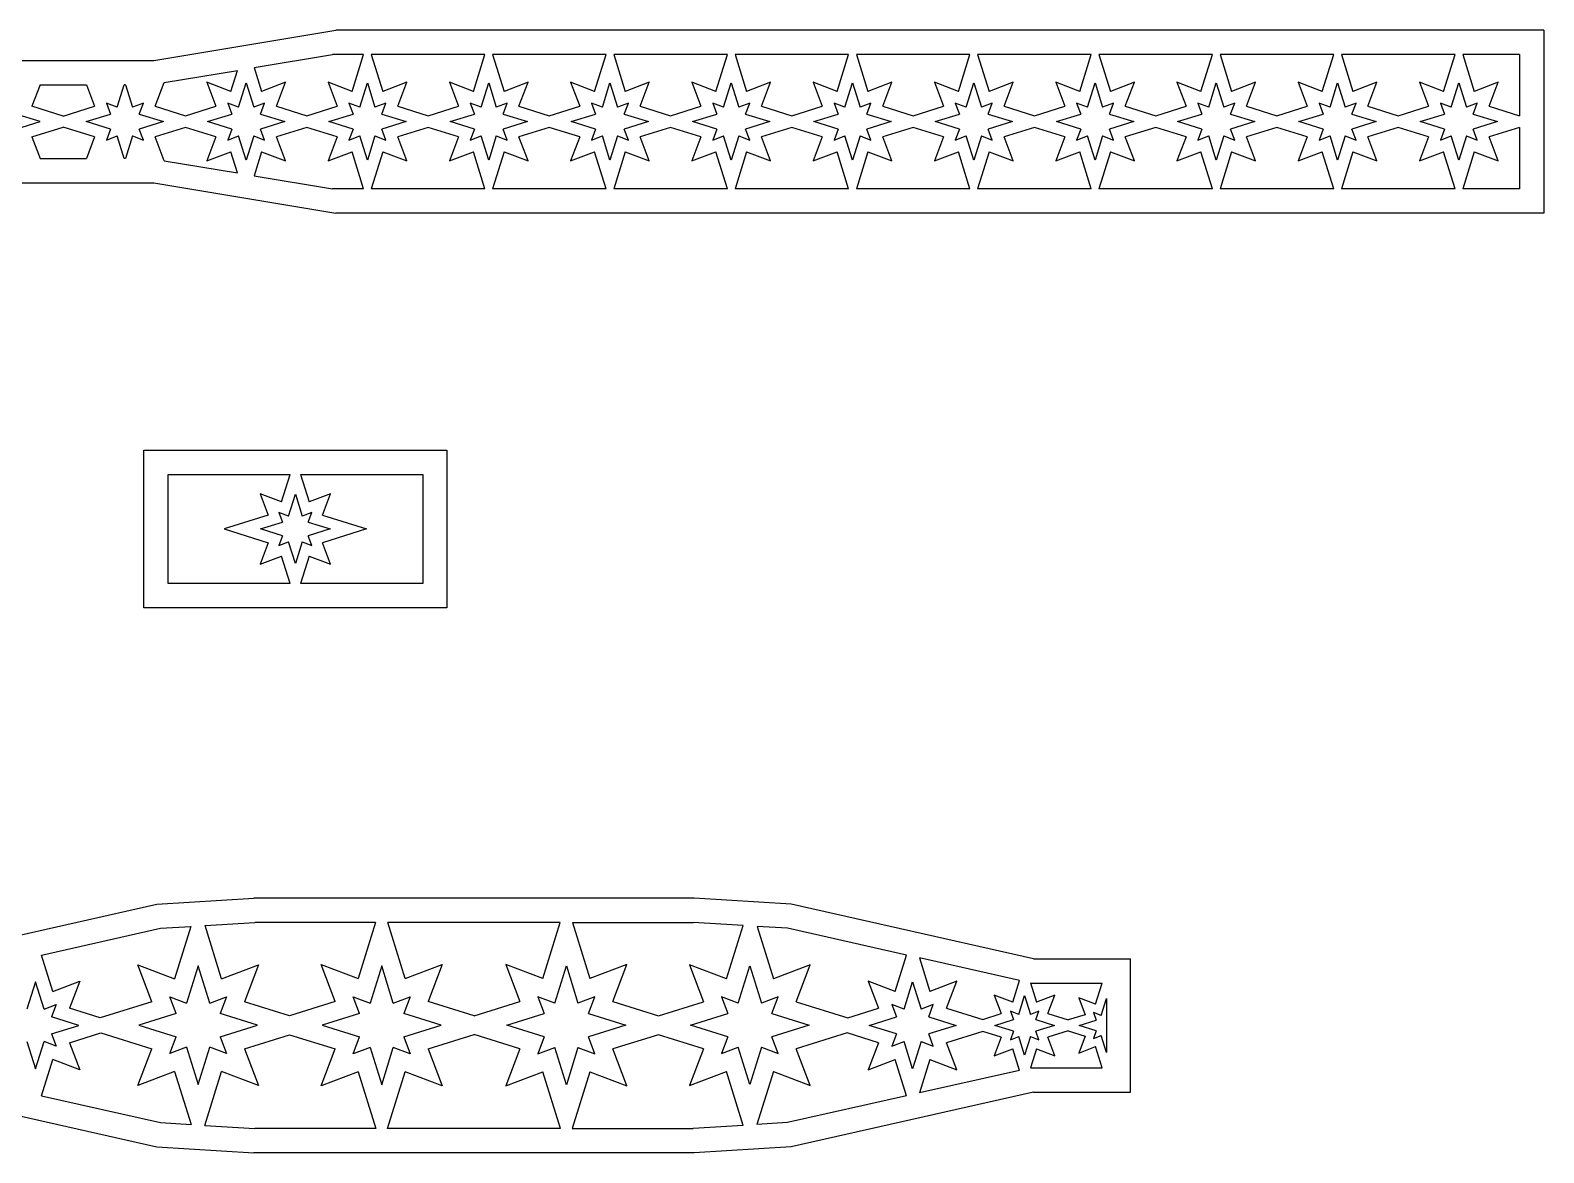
# Model space of a CAD drawing. Extents: x -615 to -368, y 28 to 120.
# Drawn here: x -493 to -368.2, y 27.7 to 120.2 of the extents above; entities that cross this region are included whole.
import ezdxf

# ---------------------------------------------------------------- set-up
doc = ezdxf.new("R2010")
doc.units = 0
doc.layers.get('0').update_dxf_attribs({"linetype": 'CONTINUOUS'})

msp = doc.modelspace()

# ---------------------------------------------------------------- linework, layer by layer
for p, q in [((-482.785382, 117.739617), (-467.785382, 120.239617)), ((-368.176185, 120.239617), (-467.785382, 120.239617)), ((-368.176185, 120.242163), (-368.176185, 105.167538)), ((-497.732513, 117.739617), (-482.785382, 117.739617)), ((-474.524717, 117.165298), (-468.063327, 118.242196)), ((-465.492343, 118.242197), (-468.063327, 118.242196)), ((-466.43934, 115.200783), (-465.492343, 118.242197)), ((-464.860028, 118.242197), (-463.91303, 115.200783)), ((-455.492342, 118.242197), (-464.860028, 118.242197)), ((-456.43934, 115.200783), (-455.492342, 118.242197)), ((-454.860028, 118.242197), (-453.91303, 115.200783)), ((-445.492343, 118.242196), (-454.860028, 118.242196)), ((-446.43934, 115.200783), (-445.492343, 118.242196)), ((-435.492343, 118.242197), (-444.860028, 118.242196)), ((-444.860028, 118.242196), (-443.91303, 115.200783)), ((-436.43934, 115.200783), (-435.492343, 118.242197)), ((-434.860028, 118.242197), (-433.91303, 115.200783)), ((-425.492343, 118.242196), (-434.860028, 118.242196)), ((-426.43934, 115.200783), (-425.492343, 118.242196)), ((-415.492343, 118.242197), (-424.860028, 118.242196)), ((-424.860028, 118.242196), (-423.91303, 115.200783)), ((-416.43934, 115.200783), (-415.492343, 118.242197)), ((-405.492342, 118.242197), (-414.860028, 118.242197)), ((-414.860028, 118.242197), (-413.91303, 115.200783)), ((-406.43934, 115.200783), (-405.492342, 118.242197)), ((-404.860028, 118.242197), (-403.91303, 115.200783)), ((-395.492343, 118.242196), (-404.860028, 118.242196)), ((-396.43934, 115.200783), (-395.492343, 118.242196)), ((-385.492343, 118.242197), (-394.860028, 118.242196)), ((-394.860028, 118.242196), (-393.91303, 115.200783)), ((-386.43934, 115.200783), (-385.492343, 118.242197)), ((-375.492342, 118.242197), (-384.860028, 118.242197)), ((-384.860028, 118.242197), (-383.91303, 115.200783)), ((-376.43934, 115.200783), (-375.492342, 118.242197)), ((-374.860028, 118.242197), (-373.91303, 115.200783)), ((-370.176185, 118.242197), (-374.860028, 118.242197)), ((-370.176185, 118.242197), (-370.176185, 113.189196)), ((-481.938903, 115.9296), (-475.89897, 116.936256)), ((-476.43934, 115.200783), (-475.89897, 116.936256)), ((-474.524717, 117.165298), (-473.91303, 115.200783)), ((-492.175435, 115.742163), (-492.84705, 113.969278)), ((-492.175435, 115.742163), (-488.342461, 115.742163)), ((-488.342461, 115.742163), (-487.670846, 113.969278)), ((-485.800322, 113.889357), (-485.223418, 115.742163)), ((-485.128952, 115.742163), (-485.223418, 115.742163)), ((-485.128952, 115.742163), (-484.552048, 113.889357)), ((-482.681525, 113.969278), (-481.938903, 115.9296)), ((-478.421886, 115.951824), (-477.670846, 113.969278)), ((-476.43934, 115.200783), (-478.421886, 115.951824)), ((-475.800322, 113.889357), (-475.176185, 115.893859)), ((-475.176185, 115.893859), (-474.552048, 113.889357)), ((-471.930484, 115.951824), (-473.91303, 115.200783)), ((-472.681525, 113.969278), (-471.930484, 115.951824)), ((-466.43934, 115.200783), (-468.421886, 115.951824)), ((-468.421886, 115.951824), (-467.670846, 113.969278)), ((-465.800322, 113.889357), (-465.176185, 115.893859)), ((-465.176185, 115.893859), (-464.552048, 113.889357)), ((-461.930484, 115.951824), (-463.91303, 115.200783)), ((-462.681525, 113.969278), (-461.930484, 115.951824)), ((-456.43934, 115.200783), (-458.421886, 115.951824)), ((-458.421886, 115.951824), (-457.670846, 113.969278)), ((-455.800322, 113.889357), (-455.176185, 115.893859)), ((-455.176185, 115.893859), (-454.552048, 113.889357)), ((-451.930484, 115.951824), (-453.91303, 115.200783)), ((-452.681525, 113.969278), (-451.930484, 115.951824)), ((-446.43934, 115.200783), (-448.421886, 115.951824)), ((-448.421886, 115.951824), (-447.670846, 113.969278)), ((-445.800322, 113.889357), (-445.176185, 115.893859)), ((-445.176185, 115.893859), (-444.552048, 113.889357)), ((-441.930484, 115.951824), (-443.91303, 115.200783)), ((-442.681525, 113.969278), (-441.930484, 115.951824)), ((-436.43934, 115.200783), (-438.421886, 115.951824)), ((-438.421886, 115.951824), (-437.670846, 113.969278)), ((-435.800322, 113.889357), (-435.176185, 115.893859)), ((-435.176185, 115.893859), (-434.552048, 113.889357)), ((-431.930484, 115.951824), (-433.91303, 115.200783)), ((-432.681525, 113.969278), (-431.930484, 115.951824)), ((-426.43934, 115.200783), (-428.421886, 115.951824)), ((-428.421886, 115.951824), (-427.670846, 113.969278)), ((-425.800322, 113.889357), (-425.176185, 115.893859)), ((-425.176185, 115.893859), (-424.552048, 113.889357)), ((-421.930484, 115.951824), (-423.91303, 115.200783)), ((-422.681525, 113.969278), (-421.930484, 115.951824)), ((-416.43934, 115.200783), (-418.421886, 115.951824)), ((-418.421886, 115.951824), (-417.670846, 113.969278)), ((-415.800322, 113.889357), (-415.176185, 115.893859)), ((-415.176185, 115.893859), (-414.552048, 113.889357)), ((-411.930484, 115.951824), (-413.91303, 115.200783)), ((-412.681525, 113.969278), (-411.930484, 115.951824)), ((-408.421886, 115.951824), (-407.670846, 113.969278)), ((-406.43934, 115.200783), (-408.421886, 115.951824)), ((-405.800322, 113.889357), (-405.176185, 115.893859)), ((-405.176185, 115.893859), (-404.552048, 113.889357)), ((-401.930484, 115.951824), (-403.91303, 115.200783)), ((-402.681525, 113.969278), (-401.930484, 115.951824)), ((-398.421886, 115.951824), (-397.670846, 113.969278)), ((-396.43934, 115.200783), (-398.421886, 115.951824)), ((-395.800322, 113.889357), (-395.176185, 115.893859)), ((-395.176185, 115.893859), (-394.552048, 113.889357)), ((-391.930484, 115.951824), (-393.91303, 115.200783)), ((-392.681525, 113.969278), (-391.930484, 115.951824)), ((-388.421886, 115.951824), (-387.670846, 113.969278)), ((-386.43934, 115.200783), (-388.421886, 115.951824)), ((-385.800322, 113.889357), (-385.176185, 115.893859)), ((-385.176185, 115.893859), (-384.552048, 113.889357)), ((-381.930484, 115.951824), (-383.91303, 115.200783)), ((-382.681525, 113.969278), (-381.930484, 115.951824)), ((-376.43934, 115.200783), (-378.421886, 115.951824)), ((-378.421886, 115.951824), (-377.670846, 113.969278)), ((-375.800322, 113.889357), (-375.176185, 115.893859)), ((-375.176185, 115.893859), (-374.552048, 113.889357)), ((-371.930484, 115.951824), (-373.91303, 115.200783)), ((-372.681525, 113.969278), (-371.930484, 115.951824)), ((-490.258948, 113.163427), (-492.84705, 113.969278)), ((-490.258948, 113.163427), (-487.670846, 113.969278)), ((-486.700387, 114.230325), (-486.359419, 113.33026)), ((-485.800322, 113.889357), (-486.700387, 114.230325)), ((-483.651983, 114.230325), (-484.552048, 113.889357)), ((-483.992952, 113.33026), (-483.651983, 114.230325)), ((-482.681525, 113.969278), (-480.176185, 113.189196)), ((-480.176185, 113.189196), (-477.670846, 113.969278)), ((-475.800322, 113.889357), (-476.700387, 114.230325)), ((-476.700387, 114.230325), (-476.359419, 113.33026)), ((-473.651983, 114.230325), (-474.552048, 113.889357)), ((-473.992952, 113.33026), (-473.651983, 114.230325)), ((-472.681525, 113.969278), (-470.176185, 113.189196)), ((-470.176185, 113.189196), (-467.670846, 113.969278)), ((-465.800322, 113.889357), (-466.700387, 114.230325)), ((-466.700387, 114.230325), (-466.359419, 113.33026)), ((-463.651983, 114.230325), (-464.552048, 113.889357)), ((-463.992952, 113.33026), (-463.651983, 114.230325)), ((-462.681525, 113.969278), (-460.176185, 113.189196)), ((-460.176185, 113.189196), (-457.670846, 113.969278)), ((-455.800322, 113.889357), (-456.700387, 114.230325)), ((-456.700387, 114.230325), (-456.359419, 113.33026)), ((-453.651983, 114.230325), (-454.552048, 113.889357)), ((-453.992952, 113.33026), (-453.651983, 114.230325)), ((-452.681525, 113.969278), (-450.176185, 113.189196)), ((-450.176185, 113.189196), (-447.670846, 113.969278)), ((-446.700387, 114.230325), (-446.359419, 113.33026)), ((-445.800322, 113.889357), (-446.700387, 114.230325)), ((-443.651983, 114.230325), (-444.552048, 113.889357)), ((-443.992952, 113.33026), (-443.651983, 114.230325)), ((-442.681525, 113.969278), (-440.176185, 113.189196)), ((-440.176185, 113.189196), (-437.670846, 113.969278)), ((-436.700387, 114.230325), (-436.359419, 113.33026)), ((-435.800322, 113.889357), (-436.700387, 114.230325)), ((-433.651983, 114.230325), (-434.552048, 113.889357)), ((-433.992952, 113.33026), (-433.651983, 114.230325)), ((-432.681525, 113.969278), (-430.176185, 113.189196)), ((-430.176185, 113.189196), (-427.670846, 113.969278)), ((-426.700387, 114.230325), (-426.359419, 113.33026)), ((-425.800322, 113.889357), (-426.700387, 114.230325)), ((-423.651983, 114.230325), (-424.552048, 113.889357)), ((-423.992952, 113.33026), (-423.651983, 114.230325)), ((-422.681525, 113.969278), (-420.176185, 113.189196)), ((-420.176185, 113.189196), (-417.670846, 113.969278)), ((-416.700387, 114.230325), (-416.359419, 113.33026)), ((-415.800322, 113.889357), (-416.700387, 114.230325)), ((-413.651983, 114.230325), (-414.552048, 113.889357)), ((-413.992952, 113.33026), (-413.651983, 114.230325)), ((-412.681525, 113.969278), (-410.176185, 113.189196)), ((-410.176185, 113.189196), (-407.670846, 113.969278)), ((-406.700387, 114.230325), (-406.359419, 113.33026)), ((-405.800322, 113.889357), (-406.700387, 114.230325)), ((-403.651983, 114.230325), (-404.552048, 113.889357)), ((-403.992952, 113.33026), (-403.651983, 114.230325)), ((-402.681525, 113.969278), (-400.176185, 113.189196)), ((-400.176185, 113.189196), (-397.670846, 113.969278)), ((-395.800322, 113.889357), (-396.700387, 114.230325)), ((-396.700387, 114.230325), (-396.359419, 113.33026)), ((-393.651983, 114.230325), (-394.552048, 113.889357)), ((-393.992952, 113.33026), (-393.651983, 114.230325)), ((-392.681525, 113.969278), (-390.176185, 113.189196)), ((-390.176185, 113.189196), (-387.670846, 113.969278)), ((-385.800322, 113.889357), (-386.700387, 114.230325)), ((-386.700387, 114.230325), (-386.359419, 113.33026)), ((-383.651983, 114.230325), (-384.552048, 113.889357)), ((-383.992952, 113.33026), (-383.651983, 114.230325)), ((-382.681525, 113.969278), (-380.176185, 113.189196)), ((-380.176185, 113.189196), (-377.670846, 113.969278)), ((-375.800322, 113.889357), (-376.700387, 114.230325)), ((-376.700387, 114.230325), (-376.359419, 113.33026)), ((-373.651983, 114.230325), (-374.552048, 113.889357)), ((-373.992952, 113.33026), (-373.651983, 114.230325)), ((-372.681525, 113.969278), (-370.176185, 113.189196)), ((-492.153975, 112.706123), (-494.158477, 113.33026)), ((-494.158477, 112.081986), (-492.153975, 112.706123)), ((-488.363921, 112.706123), (-486.359419, 113.33026)), ((-486.359419, 112.081986), (-488.363921, 112.706123)), ((-483.992952, 113.33026), (-481.98845, 112.706123)), ((-481.98845, 112.706123), (-483.992952, 112.081986)), ((-478.363921, 112.706123), (-476.359419, 113.33026)), ((-476.359419, 112.081986), (-478.363921, 112.706123)), ((-473.992952, 113.33026), (-471.98845, 112.706123)), ((-471.98845, 112.706123), (-473.992952, 112.081986)), ((-468.363921, 112.706123), (-466.359419, 113.33026)), ((-466.359419, 112.081986), (-468.363921, 112.706123)), ((-463.992952, 113.33026), (-461.98845, 112.706123)), ((-461.98845, 112.706123), (-463.992952, 112.081986)), ((-458.363921, 112.706123), (-456.359419, 113.33026)), ((-456.359419, 112.081986), (-458.363921, 112.706123)), ((-453.992952, 113.33026), (-451.98845, 112.706123)), ((-451.98845, 112.706123), (-453.992952, 112.081986)), ((-448.363921, 112.706123), (-446.359419, 113.33026)), ((-446.359419, 112.081986), (-448.363921, 112.706123)), ((-443.992952, 113.33026), (-441.98845, 112.706123)), ((-441.98845, 112.706123), (-443.992952, 112.081986)), ((-438.363921, 112.706123), (-436.359419, 113.33026)), ((-436.359419, 112.081986), (-438.363921, 112.706123)), ((-433.992952, 113.33026), (-431.98845, 112.706123)), ((-431.98845, 112.706123), (-433.992952, 112.081986)), ((-428.363921, 112.706123), (-426.359419, 113.33026)), ((-426.359419, 112.081986), (-428.363921, 112.706123)), ((-423.992952, 113.33026), (-421.98845, 112.706123)), ((-421.98845, 112.706123), (-423.992952, 112.081986)), ((-418.363921, 112.706123), (-416.359419, 113.33026)), ((-416.359419, 112.081986), (-418.363921, 112.706123)), ((-413.992952, 113.33026), (-411.98845, 112.706123)), ((-411.98845, 112.706123), (-413.992952, 112.081986)), ((-408.363921, 112.706123), (-406.359419, 113.33026)), ((-406.359419, 112.081986), (-408.363921, 112.706123)), ((-403.992952, 113.33026), (-401.98845, 112.706123)), ((-401.98845, 112.706123), (-403.992952, 112.081986)), ((-398.363921, 112.706123), (-396.359419, 113.33026)), ((-396.359419, 112.081986), (-398.363921, 112.706123)), ((-393.992952, 113.33026), (-391.98845, 112.706123)), ((-391.98845, 112.706123), (-393.992952, 112.081986)), ((-388.363921, 112.706123), (-386.359419, 113.33026)), ((-386.359419, 112.081986), (-388.363921, 112.706123)), ((-383.992952, 113.33026), (-381.98845, 112.706123)), ((-381.98845, 112.706123), (-383.992952, 112.081986)), ((-378.363921, 112.706123), (-376.359419, 113.33026)), ((-376.359419, 112.081986), (-378.363921, 112.706123)), ((-373.992952, 113.33026), (-371.98845, 112.706123)), ((-371.98845, 112.706123), (-373.992952, 112.081986)), ((-492.84705, 111.442968), (-490.258948, 112.24882)), ((-492.84705, 111.442968), (-492.175435, 109.670084)), ((-487.670846, 111.442968), (-490.258948, 112.24882)), ((-487.670846, 111.442968), (-488.342461, 109.670084)), ((-486.359419, 112.081986), (-486.700387, 111.181921)), ((-486.700387, 111.181921), (-485.800322, 111.52289)), ((-485.223418, 109.670084), (-485.800322, 111.52289)), ((-484.552048, 111.52289), (-485.128952, 109.670084)), ((-484.552048, 111.52289), (-483.651983, 111.181921)), ((-483.651983, 111.181921), (-483.992952, 112.081986)), ((-480.176185, 112.22305), (-482.681525, 111.442968)), ((-481.938903, 109.482646), (-482.681525, 111.442968)), ((-477.670846, 111.442968), (-480.176185, 112.22305)), ((-477.670846, 111.442968), (-478.421886, 109.460422)), ((-476.359419, 112.081986), (-476.700387, 111.181921)), ((-476.700387, 111.181921), (-475.800322, 111.52289)), ((-475.176185, 109.518388), (-475.800322, 111.52289)), ((-474.552048, 111.52289), (-475.176185, 109.518388)), ((-474.552048, 111.52289), (-473.651983, 111.181921)), ((-473.651983, 111.181921), (-473.992952, 112.081986)), ((-470.176185, 112.22305), (-472.681525, 111.442968)), ((-471.930484, 109.460422), (-472.681525, 111.442968)), ((-467.670846, 111.442968), (-470.176185, 112.22305)), ((-467.670846, 111.442968), (-468.421886, 109.460422)), ((-466.359419, 112.081986), (-466.700387, 111.181921)), ((-466.700387, 111.181921), (-465.800322, 111.52289)), ((-465.176185, 109.518388), (-465.800322, 111.52289)), ((-464.552048, 111.52289), (-465.176185, 109.518388)), ((-464.552048, 111.52289), (-463.651983, 111.181921)), ((-463.651983, 111.181921), (-463.992952, 112.081986)), ((-460.176185, 112.22305), (-462.681525, 111.442968)), ((-461.930484, 109.460422), (-462.681525, 111.442968)), ((-457.670846, 111.442968), (-460.176185, 112.22305)), ((-457.670846, 111.442968), (-458.421886, 109.460422)), ((-456.359419, 112.081986), (-456.700387, 111.181921)), ((-456.700387, 111.181921), (-455.800322, 111.52289)), ((-455.176185, 109.518388), (-455.800322, 111.52289)), ((-454.552048, 111.52289), (-455.176185, 109.518388)), ((-454.552048, 111.52289), (-453.651983, 111.181921)), ((-453.651983, 111.181921), (-453.992952, 112.081986)), ((-450.176185, 112.22305), (-452.681525, 111.442968)), ((-451.930484, 109.460422), (-452.681525, 111.442968)), ((-447.670846, 111.442968), (-450.176185, 112.22305)), ((-447.670846, 111.442968), (-448.421886, 109.460422)), ((-446.359419, 112.081986), (-446.700387, 111.181921)), ((-446.700387, 111.181921), (-445.800322, 111.52289)), ((-445.176185, 109.518388), (-445.800322, 111.52289)), ((-444.552048, 111.52289), (-445.176185, 109.518388)), ((-444.552048, 111.52289), (-443.651983, 111.181921)), ((-443.651983, 111.181921), (-443.992952, 112.081986)), ((-440.176185, 112.22305), (-442.681525, 111.442968)), ((-441.930484, 109.460422), (-442.681525, 111.442968)), ((-437.670846, 111.442968), (-440.176185, 112.22305)), ((-437.670846, 111.442968), (-438.421886, 109.460422)), ((-436.359419, 112.081986), (-436.700387, 111.181921)), ((-436.700387, 111.181921), (-435.800322, 111.52289)), ((-435.176185, 109.518388), (-435.800322, 111.52289)), ((-434.552048, 111.52289), (-435.176185, 109.518388)), ((-434.552048, 111.52289), (-433.651983, 111.181921)), ((-433.651983, 111.181921), (-433.992952, 112.081986)), ((-430.176185, 112.22305), (-432.681525, 111.442968)), ((-431.930484, 109.460422), (-432.681525, 111.442968)), ((-427.670846, 111.442968), (-430.176185, 112.22305)), ((-427.670846, 111.442968), (-428.421886, 109.460422)), ((-426.359419, 112.081986), (-426.700387, 111.181921)), ((-426.700387, 111.181921), (-425.800322, 111.52289)), ((-425.176185, 109.518388), (-425.800322, 111.52289)), ((-424.552048, 111.52289), (-425.176185, 109.518388)), ((-424.552048, 111.52289), (-423.651983, 111.181921)), ((-423.651983, 111.181921), (-423.992952, 112.081986)), ((-420.176185, 112.22305), (-422.681525, 111.442968)), ((-421.930484, 109.460422), (-422.681525, 111.442968)), ((-417.670846, 111.442968), (-420.176185, 112.22305)), ((-417.670846, 111.442968), (-418.421886, 109.460422)), ((-416.359419, 112.081986), (-416.700387, 111.181921)), ((-416.700387, 111.181921), (-415.800322, 111.52289)), ((-415.176185, 109.518388), (-415.800322, 111.52289)), ((-414.552048, 111.52289), (-415.176185, 109.518388)), ((-414.552048, 111.52289), (-413.651983, 111.181921)), ((-413.651983, 111.181921), (-413.992952, 112.081986)), ((-410.176185, 112.22305), (-412.681525, 111.442968)), ((-411.930484, 109.460422), (-412.681525, 111.442968)), ((-407.670846, 111.442968), (-410.176185, 112.22305)), ((-407.670846, 111.442968), (-408.421886, 109.460422)), ((-406.359419, 112.081986), (-406.700387, 111.181921)), ((-406.700387, 111.181921), (-405.800322, 111.52289)), ((-405.176185, 109.518388), (-405.800322, 111.52289)), ((-404.552048, 111.52289), (-405.176185, 109.518388)), ((-404.552048, 111.52289), (-403.651983, 111.181921)), ((-403.651983, 111.181921), (-403.992952, 112.081986)), ((-400.176185, 112.22305), (-402.681525, 111.442968)), ((-401.930484, 109.460422), (-402.681525, 111.442968)), ((-397.670846, 111.442968), (-400.176185, 112.22305)), ((-397.670846, 111.442968), (-398.421886, 109.460422)), ((-396.359419, 112.081986), (-396.700387, 111.181921)), ((-396.700387, 111.181921), (-395.800322, 111.52289)), ((-395.176185, 109.518388), (-395.800322, 111.52289)), ((-394.552048, 111.52289), (-395.176185, 109.518388)), ((-394.552048, 111.52289), (-393.651983, 111.181921)), ((-393.651983, 111.181921), (-393.992952, 112.081986)), ((-390.176185, 112.22305), (-392.681525, 111.442968)), ((-391.930484, 109.460422), (-392.681525, 111.442968)), ((-387.670846, 111.442968), (-390.176185, 112.22305)), ((-387.670846, 111.442968), (-388.421886, 109.460422)), ((-386.359419, 112.081986), (-386.700387, 111.181921)), ((-386.700387, 111.181921), (-385.800322, 111.52289)), ((-385.176185, 109.518388), (-385.800322, 111.52289)), ((-384.552048, 111.52289), (-385.176185, 109.518388)), ((-384.552048, 111.52289), (-383.651983, 111.181921)), ((-383.651983, 111.181921), (-383.992952, 112.081986)), ((-380.176185, 112.22305), (-382.681525, 111.442968)), ((-381.930484, 109.460422), (-382.681525, 111.442968)), ((-377.670846, 111.442968), (-380.176185, 112.22305)), ((-377.670846, 111.442968), (-378.421886, 109.460422)), ((-376.359419, 112.081986), (-376.700387, 111.181921)), ((-376.700387, 111.181921), (-375.800322, 111.52289)), ((-375.176185, 109.518388), (-375.800322, 111.52289)), ((-374.552048, 111.52289), (-375.176185, 109.518388)), ((-374.552048, 111.52289), (-373.651983, 111.181921)), ((-373.651983, 111.181921), (-373.992952, 112.081986)), ((-370.176185, 112.22305), (-372.681525, 111.442968)), ((-371.930484, 109.460422), (-372.681525, 111.442968)), ((-370.176185, 112.22305), (-370.176185, 107.170049)), ((-478.421886, 109.460422), (-476.43934, 110.211463)), ((-475.89897, 108.47599), (-476.43934, 110.211463)), ((-473.91303, 110.211463), (-474.524717, 108.246948)), ((-473.91303, 110.211463), (-471.930484, 109.460422)), ((-468.421886, 109.460422), (-466.43934, 110.211463)), ((-465.492342, 107.170049), (-466.43934, 110.211463)), ((-463.91303, 110.211463), (-464.860028, 107.170049)), ((-463.91303, 110.211463), (-461.930484, 109.460422)), ((-458.421886, 109.460422), (-456.43934, 110.211463)), ((-455.492342, 107.170049), (-456.43934, 110.211463)), ((-453.91303, 110.211463), (-454.860028, 107.170049)), ((-453.91303, 110.211463), (-451.930484, 109.460422)), ((-448.421886, 109.460422), (-446.43934, 110.211463)), ((-445.492342, 107.170048), (-446.43934, 110.211463)), ((-443.91303, 110.211463), (-444.860028, 107.170048)), ((-443.91303, 110.211463), (-441.930484, 109.460422)), ((-438.421886, 109.460422), (-436.43934, 110.211463)), ((-435.492342, 107.170049), (-436.43934, 110.211463)), ((-433.91303, 110.211463), (-434.860028, 107.170049)), ((-433.91303, 110.211463), (-431.930484, 109.460422)), ((-428.421886, 109.460422), (-426.43934, 110.211463)), ((-425.492342, 107.170048), (-426.43934, 110.211463)), ((-423.91303, 110.211463), (-424.860028, 107.170048)), ((-423.91303, 110.211463), (-421.930484, 109.460422)), ((-418.421886, 109.460422), (-416.43934, 110.211463)), ((-415.492342, 107.170049), (-416.43934, 110.211463)), ((-413.91303, 110.211463), (-414.860028, 107.170049)), ((-413.91303, 110.211463), (-411.930484, 109.460422)), ((-408.421886, 109.460422), (-406.43934, 110.211463)), ((-405.492342, 107.170049), (-406.43934, 110.211463)), ((-403.91303, 110.211463), (-404.860028, 107.170049)), ((-403.91303, 110.211463), (-401.930484, 109.460422)), ((-398.421886, 109.460422), (-396.43934, 110.211463)), ((-395.492342, 107.170048), (-396.43934, 110.211463)), ((-393.91303, 110.211463), (-394.860028, 107.170048)), ((-393.91303, 110.211463), (-391.930484, 109.460422)), ((-388.421886, 109.460422), (-386.43934, 110.211463)), ((-385.492342, 107.170049), (-386.43934, 110.211463)), ((-383.91303, 110.211463), (-384.860028, 107.170049)), ((-383.91303, 110.211463), (-381.930484, 109.460422)), ((-378.421886, 109.460422), (-376.43934, 110.211463)), ((-375.492342, 107.170049), (-376.43934, 110.211463)), ((-373.91303, 110.211463), (-374.860028, 107.170049)), ((-373.91303, 110.211463), (-371.930484, 109.460422)), ((-492.175435, 109.670084), (-488.342461, 109.670084)), ((-485.128952, 109.670084), (-485.223418, 109.670084)), ((-481.938903, 109.482646), (-475.89897, 108.47599)), ((-497.732513, 107.667538), (-482.785382, 107.667538)), ((-482.785382, 107.667538), (-467.785382, 105.167538)), ((-474.524717, 108.246948), (-468.063327, 107.17005)), ((-465.492342, 107.170049), (-468.063319, 107.170049)), ((-455.492342, 107.170049), (-464.860028, 107.170049)), ((-445.492342, 107.170048), (-454.860028, 107.170048)), ((-435.492342, 107.170049), (-444.860028, 107.170048)), ((-425.492342, 107.170048), (-434.860028, 107.170048)), ((-415.492342, 107.170049), (-424.860028, 107.170048)), ((-405.492342, 107.170049), (-414.860028, 107.170049)), ((-395.492342, 107.170048), (-404.860028, 107.170048)), ((-385.492342, 107.170049), (-394.860028, 107.170048)), ((-375.492342, 107.170049), (-384.860028, 107.170049)), ((-370.176185, 107.170049), (-374.860028, 107.170049)), ((-368.176185, 105.167538), (-467.785382, 105.167538)), ((-483.620822, 85.605965), (-458.620822, 85.605965)), ((-483.620822, 72.605965), (-483.620822, 85.605965)), ((-458.620822, 85.605965), (-458.620822, 72.605965)), ((-481.620822, 83.605965), (-471.549356, 83.605965)), ((-481.620822, 74.605965), (-481.620822, 83.605965)), ((-472.253802, 81.343537), (-471.549356, 83.605965)), ((-470.692288, 83.605965), (-469.987842, 81.343537)), ((-470.692288, 83.605965), (-460.620822, 83.605965)), ((-460.620822, 83.605965), (-460.620822, 74.605965)), ((-472.253802, 81.343537), (-474.032036, 82.017179)), ((-474.032036, 82.017179), (-473.358394, 80.238945)), ((-471.680638, 80.16726), (-471.120822, 81.965188)), ((-471.120822, 81.965188), (-470.561006, 80.16726)), ((-468.209608, 82.017179), (-469.987842, 81.343537)), ((-468.883249, 80.238945), (-468.209608, 82.017179)), ((-473.358394, 80.238945), (-476.997117, 79.105965)), ((-472.487947, 80.47309), (-472.182117, 79.665781)), ((-471.680638, 80.16726), (-472.487947, 80.47309)), ((-469.753697, 80.47309), (-470.561006, 80.16726)), ((-470.059527, 79.665781), (-469.753697, 80.47309)), ((-468.883249, 80.238945), (-465.244527, 79.105965)), ((-476.997117, 79.105965), (-473.358394, 77.972985)), ((-473.980045, 79.105965), (-472.182117, 79.665781)), ((-472.182117, 78.546149), (-473.980045, 79.105965)), ((-470.059527, 79.665781), (-468.261599, 79.105965)), ((-468.261599, 79.105965), (-470.059527, 78.546149)), ((-465.244527, 79.105965), (-468.883249, 77.972985)), ((-473.358394, 77.972985), (-474.032036, 76.194751)), ((-472.182117, 78.546149), (-472.487947, 77.73884)), ((-472.487947, 77.73884), (-471.680638, 78.04467)), ((-471.120822, 76.246742), (-471.680638, 78.04467)), ((-470.561006, 78.04467), (-471.120822, 76.246742)), ((-470.561006, 78.04467), (-469.753697, 77.73884)), ((-469.753697, 77.73884), (-470.059527, 78.546149)), ((-468.209608, 76.194751), (-468.883249, 77.972985)), ((-474.032036, 76.194751), (-472.253802, 76.868392)), ((-471.549356, 74.605965), (-472.253802, 76.868392)), ((-469.987842, 76.868392), (-470.692288, 74.605965)), ((-469.987842, 76.868392), (-468.209608, 76.194751)), ((-471.549356, 74.605965), (-481.620822, 74.605965)), ((-460.620822, 74.605965), (-470.692288, 74.605965)), ((-458.620822, 72.605965), (-483.620822, 72.605965)), ((-502.531917, 43.655354), (-482.531917, 48.155354)), ((-482.531917, 48.155354), (-474.531917, 48.655354)), ((-438.243149, 48.655354), (-474.531917, 48.655354)), ((-430.243149, 48.155354), (-438.243149, 48.655354)), ((-410.243149, 43.655354), (-430.243149, 48.155354)), ((-482.24824, 46.169181), (-479.724707, 46.326902)), ((-479.724707, 46.326902), (-481.073089, 41.996387)), ((-478.569893, 46.399078), (-474.469478, 46.655354)), ((-477.199038, 41.996387), (-478.569893, 46.399078)), ((-464.502049, 46.655354), (-474.469478, 46.655354)), ((-464.502049, 46.655354), (-465.947296, 42.013742)), ((-462.05567, 42.013742), (-463.500917, 46.655354)), ((-449.274149, 46.655354), (-463.500917, 46.655354)), ((-450.719397, 42.013742), (-449.274149, 46.655354)), ((-448.273018, 46.655354), (-446.82777, 42.013742)), ((-448.273018, 46.655354), (-438.305588, 46.655354)), ((-434.205174, 46.399078), (-438.305588, 46.655354)), ((-435.576029, 41.996387), (-434.205174, 46.399078)), ((-433.050359, 46.326902), (-431.701978, 41.996387)), ((-430.526827, 46.169181), (-433.050359, 46.326902)), ((-492.060721, 43.961373), (-482.24824, 46.169181)), ((-420.714345, 43.961373), (-430.526827, 46.169181)), ((-491.127126, 40.963002), (-492.060721, 43.961373)), ((-421.647941, 40.963002), (-420.714345, 43.961373)), ((-411.398024, 41.8652), (-419.664734, 43.72521)), ((-419.664734, 43.72521), (-418.804672, 40.963002)), ((-482.961581, 40.107895), (-484.113288, 43.148095)), ((-484.113288, 43.148095), (-481.073089, 41.996387)), ((-479.136063, 43.059205), (-480.093166, 39.985337)), ((-478.17896, 39.985337), (-479.136063, 43.059205)), ((-477.199038, 41.996387), (-474.158838, 43.148095)), ((-474.158838, 43.148095), (-475.310546, 40.107895)), ((-467.844355, 40.116683), (-469.001288, 43.170674)), ((-469.001288, 43.170674), (-465.947296, 42.013742)), ((-464.001483, 43.081382), (-464.962928, 39.993569)), ((-463.040038, 39.993569), (-464.001483, 43.081382)), ((-462.05567, 42.013742), (-459.001678, 43.170674)), ((-459.001678, 43.170674), (-460.158611, 40.116683)), ((-453.773388, 43.170674), (-452.616456, 40.116683)), ((-450.719397, 42.013742), (-453.773388, 43.170674)), ((-449.735028, 39.993569), (-448.773583, 43.081382)), ((-448.773583, 43.081382), (-447.812139, 39.993569)), ((-443.773779, 43.170674), (-446.82777, 42.013742)), ((-444.930711, 40.116683), (-443.773779, 43.170674)), ((-438.616228, 43.148095), (-437.464521, 40.107895)), ((-435.576029, 41.996387), (-438.616228, 43.148095)), ((-434.596106, 39.985337), (-433.639003, 43.059205)), ((-433.639003, 43.059205), (-432.6819, 39.985337)), ((-428.661778, 43.148095), (-431.701978, 41.996387)), ((-429.813486, 40.107895), (-428.661778, 43.148095)), ((-410.243149, 43.655354), (-402.240432, 43.655354)), ((-402.240432, 32.655354), (-402.240432, 43.655354)), ((-492.54876, 41.743033), (-493.251203, 39.487039)), ((-491.846317, 39.487039), (-492.54876, 41.743033)), ((-491.127126, 40.963002), (-488.895843, 41.808271)), ((-488.895843, 41.808271), (-489.741112, 39.576988)), ((-423.879223, 41.808271), (-423.033955, 39.576988)), ((-421.647941, 40.963002), (-423.879223, 41.808271)), ((-420.928749, 39.487039), (-420.226306, 41.743033)), ((-420.226306, 41.743033), (-419.523863, 39.487039)), ((-416.573389, 41.808271), (-418.804672, 40.963002)), ((-417.418658, 39.576988), (-416.573389, 41.808271)), ((-411.954334, 40.078533), (-411.398024, 41.8652)), ((-410.500164, 41.663182), (-410.006756, 40.078533)), ((-410.465372, 41.655354), (-410.500164, 41.663182)), ((-410.465372, 41.655354), (-404.580286, 41.655354)), ((-405.125695, 39.903699), (-404.580286, 41.655354)), ((-482.961581, 40.107895), (-487.203887, 38.786978)), ((-481.4734, 40.508206), (-480.093166, 39.985337)), ((-480.950531, 39.127972), (-481.4734, 40.508206)), ((-478.17896, 39.985337), (-476.798727, 40.508206)), ((-476.798727, 40.508206), (-477.321596, 39.127972)), ((-471.591562, 38.949924), (-475.310546, 40.107895)), ((-467.844355, 40.116683), (-471.591562, 38.949924)), ((-466.349423, 40.518809), (-464.962928, 39.993569)), ((-465.824182, 39.132314), (-466.349423, 40.518809)), ((-463.040038, 39.993569), (-461.653543, 40.518809)), ((-461.653543, 40.518809), (-462.178784, 39.132314)), ((-456.387533, 38.942491), (-460.158611, 40.116683)), ((-456.387533, 38.942491), (-452.616456, 40.116683)), ((-449.735028, 39.993569), (-451.121523, 40.518809)), ((-451.121523, 40.518809), (-450.596283, 39.132314)), ((-446.425643, 40.518809), (-447.812139, 39.993569)), ((-446.950884, 39.132314), (-446.425643, 40.518809)), ((-444.930711, 40.116683), (-441.183505, 38.949924)), ((-441.183505, 38.949924), (-437.464521, 40.107895)), ((-435.97634, 40.508206), (-435.453471, 39.127972)), ((-434.596106, 39.985337), (-435.97634, 40.508206)), ((-431.301667, 40.508206), (-432.6819, 39.985337)), ((-431.824535, 39.127972), (-431.301667, 40.508206)), ((-429.813486, 40.107895), (-425.571179, 38.786978)), ((-413.482716, 40.657524), (-412.903725, 39.129143)), ((-411.954334, 40.078533), (-413.482716, 40.657524)), ((-411.461704, 39.06753), (-410.980545, 40.612838)), ((-410.980545, 40.612838), (-410.499386, 39.06753)), ((-408.478374, 40.657524), (-410.006756, 40.078533)), ((-409.057365, 39.129143), (-408.478374, 40.657524)), ((-405.125695, 39.903699), (-406.515132, 40.430054)), ((-406.515132, 40.430054), (-405.988777, 39.040617)), ((-404.677849, 38.984605), (-404.240432, 40.38943)), ((-404.240432, 40.38943), (-404.240432, 35.921277)), ((-491.846317, 39.487039), (-490.833327, 39.870787)), ((-490.833327, 39.870787), (-491.217074, 38.857797)), ((-488.961081, 38.155354), (-491.217074, 38.857797)), ((-487.203887, 38.786978), (-489.741112, 39.576988)), ((-480.950531, 39.127972), (-484.024399, 38.170869)), ((-474.247727, 38.170869), (-477.321596, 39.127972)), ((-465.824182, 39.132314), (-468.911995, 38.170869)), ((-459.090971, 38.170869), (-462.178784, 39.132314)), ((-453.684096, 38.170869), (-450.596283, 39.132314)), ((-446.950884, 39.132314), (-443.863071, 38.170869)), ((-438.527339, 38.170869), (-435.453471, 39.127972)), ((-431.824535, 39.127972), (-428.750667, 38.170869)), ((-425.571179, 38.786978), (-423.033955, 39.576988)), ((-423.813985, 38.155354), (-421.557992, 38.857797)), ((-421.941739, 39.870787), (-421.557992, 38.857797)), ((-420.928749, 39.487039), (-421.941739, 39.870787)), ((-418.510873, 39.870787), (-419.523863, 39.487039)), ((-418.89462, 38.857797), (-418.510873, 39.870787)), ((-418.89462, 38.857797), (-416.638627, 38.155354)), ((-417.418658, 39.576988), (-414.442033, 38.650163)), ((-414.442033, 38.650163), (-412.903725, 39.129143)), ((-412.15558, 39.330389), (-411.892721, 38.636512)), ((-411.461704, 39.06753), (-412.15558, 39.330389)), ((-409.80551, 39.330389), (-410.499386, 39.06753)), ((-410.068368, 38.636512), (-409.80551, 39.330389)), ((-409.057365, 39.129143), (-407.380914, 38.60715)), ((-405.988777, 39.040617), (-407.380914, 38.60715)), ((-404.677849, 38.984605), (-405.308646, 39.223567)), ((-405.308646, 39.223567), (-405.069683, 38.592771)), ((-491.217074, 37.45291), (-488.961081, 38.155354)), ((-491.217074, 37.45291), (-490.833327, 36.43992)), ((-489.741112, 36.733719), (-487.154056, 37.539245)), ((-487.154056, 37.539245), (-482.961581, 36.233844)), ((-484.024399, 38.170869), (-480.950531, 37.213767)), ((-477.321596, 37.213767), (-474.247727, 38.170869)), ((-468.911995, 38.170869), (-465.824182, 37.209425)), ((-462.178784, 37.209425), (-459.090971, 38.170869)), ((-450.596283, 37.209425), (-453.684096, 38.170869)), ((-443.863071, 38.170869), (-446.950884, 37.209425)), ((-435.453471, 37.213767), (-438.527339, 38.170869)), ((-428.750667, 38.170869), (-431.824535, 37.213767)), ((-425.621011, 37.539245), (-429.813486, 36.233844)), ((-423.033955, 36.733719), (-425.621011, 37.539245)), ((-421.557992, 37.45291), (-423.813985, 38.155354)), ((-421.557992, 37.45291), (-421.941739, 36.43992)), ((-416.638627, 38.155354), (-418.89462, 37.45291)), ((-418.510873, 36.43992), (-418.89462, 37.45291)), ((-414.442033, 37.660544), (-417.418658, 36.733719)), ((-412.903725, 37.181564), (-414.442033, 37.660544)), ((-413.438029, 38.155354), (-411.892721, 38.636512)), ((-411.892721, 37.674195), (-413.438029, 38.155354)), ((-411.892721, 37.674195), (-412.15558, 36.980318)), ((-410.068368, 38.636512), (-408.523061, 38.155354)), ((-408.523061, 38.155354), (-410.068368, 37.674195)), ((-409.80551, 36.980318), (-410.068368, 37.674195)), ((-407.380914, 37.703557), (-409.057365, 37.181564)), ((-407.380914, 37.703557), (-405.988777, 37.27009)), ((-406.474508, 38.155354), (-405.069683, 38.592771)), ((-405.069683, 37.717937), (-406.474508, 38.155354)), ((-405.069683, 37.717937), (-405.308646, 37.08714)), ((-493.251203, 36.823668), (-492.54876, 34.567675)), ((-492.54876, 34.567675), (-491.846317, 36.823668)), ((-490.833327, 36.43992), (-491.846317, 36.823668)), ((-489.741112, 36.733719), (-488.895843, 34.502436)), ((-484.113288, 33.193644), (-482.961581, 36.233844)), ((-481.4734, 35.833533), (-480.950531, 37.213767)), ((-480.093166, 36.356402), (-481.4734, 35.833533)), ((-480.093166, 36.356402), (-479.136063, 33.282534)), ((-479.136063, 33.282534), (-478.17896, 36.356402)), ((-476.798727, 35.833533), (-478.17896, 36.356402)), ((-477.321596, 37.213767), (-476.798727, 35.833533)), ((-475.310546, 36.233844), (-471.591562, 37.391815)), ((-475.310546, 36.233844), (-474.158838, 33.193644)), ((-471.591562, 37.391815), (-467.844355, 36.225056)), ((-469.001288, 33.171065), (-467.844355, 36.225056)), ((-466.349423, 35.822929), (-465.824182, 37.209425)), ((-464.962928, 36.34817), (-466.349423, 35.822929)), ((-464.962928, 36.34817), (-464.001483, 33.260357)), ((-464.001483, 33.260357), (-463.040038, 36.34817)), ((-461.653543, 35.822929), (-463.040038, 36.34817)), ((-462.178784, 37.209425), (-461.653543, 35.822929)), ((-460.158611, 36.225056), (-456.387533, 37.399248)), ((-460.158611, 36.225056), (-459.001678, 33.171065)), ((-452.616456, 36.225056), (-456.387533, 37.399248)), ((-452.616456, 36.225056), (-453.773388, 33.171065)), ((-450.596283, 37.209425), (-451.121523, 35.822929)), ((-451.121523, 35.822929), (-449.735028, 36.34817)), ((-448.773583, 33.260357), (-449.735028, 36.34817)), ((-447.812139, 36.34817), (-448.773583, 33.260357)), ((-447.812139, 36.34817), (-446.425643, 35.822929)), ((-446.425643, 35.822929), (-446.950884, 37.209425)), ((-441.183505, 37.391815), (-444.930711, 36.225056)), ((-443.773779, 33.171065), (-444.930711, 36.225056)), ((-437.464521, 36.233844), (-441.183505, 37.391815)), ((-437.464521, 36.233844), (-438.616228, 33.193644)), ((-435.453471, 37.213767), (-435.97634, 35.833533)), ((-435.97634, 35.833533), (-434.596106, 36.356402)), ((-433.639003, 33.282534), (-434.596106, 36.356402)), ((-432.6819, 36.356402), (-433.639003, 33.282534)), ((-432.6819, 36.356402), (-431.301667, 35.833533)), ((-431.301667, 35.833533), (-431.824535, 37.213767)), ((-428.661778, 33.193644), (-429.813486, 36.233844)), ((-423.033955, 36.733719), (-423.879223, 34.502436)), ((-421.941739, 36.43992), (-420.928749, 36.823668)), ((-420.226306, 34.567675), (-420.928749, 36.823668)), ((-419.523863, 36.823668), (-420.226306, 34.567675)), ((-419.523863, 36.823668), (-418.510873, 36.43992)), ((-416.573389, 34.502436), (-417.418658, 36.733719)), ((-412.903725, 37.181564), (-413.482716, 35.653183)), ((-413.482716, 35.653183), (-411.954334, 36.232174)), ((-412.15558, 36.980318), (-411.461704, 37.243177)), ((-411.398024, 34.445507), (-411.954334, 36.232174)), ((-410.980545, 35.697869), (-411.461704, 37.243177)), ((-410.499386, 37.243177), (-410.980545, 35.697869)), ((-410.006756, 36.232174), (-410.500164, 34.647525)), ((-410.499386, 37.243177), (-409.80551, 36.980318)), ((-410.006756, 36.232174), (-408.478374, 35.653183)), ((-408.478374, 35.653183), (-409.057365, 37.181564)), ((-405.988777, 37.27009), (-406.515132, 35.880653)), ((-406.515132, 35.880653), (-405.125695, 36.407008)), ((-405.308646, 37.08714), (-404.677849, 37.326102)), ((-404.580286, 34.655354), (-405.125695, 36.407008)), ((-404.240432, 35.921277), (-404.677849, 37.326102)), ((-492.060721, 32.349334), (-491.127126, 35.347705)), ((-488.895843, 34.502436), (-491.127126, 35.347705)), ((-423.879223, 34.502436), (-421.647941, 35.347705)), ((-420.714345, 32.349334), (-421.647941, 35.347705)), ((-418.804672, 35.347705), (-419.664734, 32.585497)), ((-418.804672, 35.347705), (-416.573389, 34.502436)), ((-481.073089, 34.345352), (-484.113288, 33.193644)), ((-481.073089, 34.345352), (-479.714853, 29.983189)), ((-478.579371, 29.912222), (-477.199038, 34.345352)), ((-474.158838, 33.193644), (-477.199038, 34.345352)), ((-465.947296, 34.327997), (-469.001288, 33.171065)), ((-465.947296, 34.327997), (-464.492386, 29.655354)), ((-463.51058, 29.655354), (-462.05567, 34.327997)), ((-459.001678, 33.171065), (-462.05567, 34.327997)), ((-453.773388, 33.171065), (-450.719397, 34.327997)), ((-449.264487, 29.655354), (-450.719397, 34.327997)), ((-446.82777, 34.327997), (-448.28268, 29.655354)), ((-446.82777, 34.327997), (-443.773779, 33.171065)), ((-438.616228, 33.193644), (-435.576029, 34.345352)), ((-434.195696, 29.912222), (-435.576029, 34.345352)), ((-431.701978, 34.345352), (-433.060213, 29.983189)), ((-431.701978, 34.345352), (-428.661778, 33.193644)), ((-411.398024, 34.445507), (-419.664734, 32.585497)), ((-410.465372, 34.655354), (-410.500164, 34.647525)), ((-410.465372, 34.655354), (-404.580286, 34.655354)), ((-502.531917, 32.655354), (-482.531917, 28.155354)), ((-410.243149, 32.655354), (-430.243149, 28.155354)), ((-410.243149, 32.655354), (-402.240432, 32.655354)), ((-492.060721, 32.349334), (-482.24824, 30.141526)), ((-420.714345, 32.349334), (-430.526827, 30.141526)), ((-482.24824, 30.141526), (-479.714853, 29.983189)), ((-430.526827, 30.141526), (-433.060213, 29.983189)), ((-478.579371, 29.912222), (-474.469478, 29.655354)), ((-464.492386, 29.655354), (-474.469478, 29.655354)), ((-449.264487, 29.655354), (-463.51058, 29.655354)), ((-448.28268, 29.655354), (-438.305588, 29.655354)), ((-434.195696, 29.912222), (-438.305588, 29.655354)), ((-482.531917, 28.155354), (-474.531917, 27.655354)), ((-438.243149, 27.655354), (-474.531917, 27.655354)), ((-430.243149, 28.155354), (-438.243149, 27.655354))]:
    msp.add_line(p, q)

doc.saveas('drawing.dxf')
